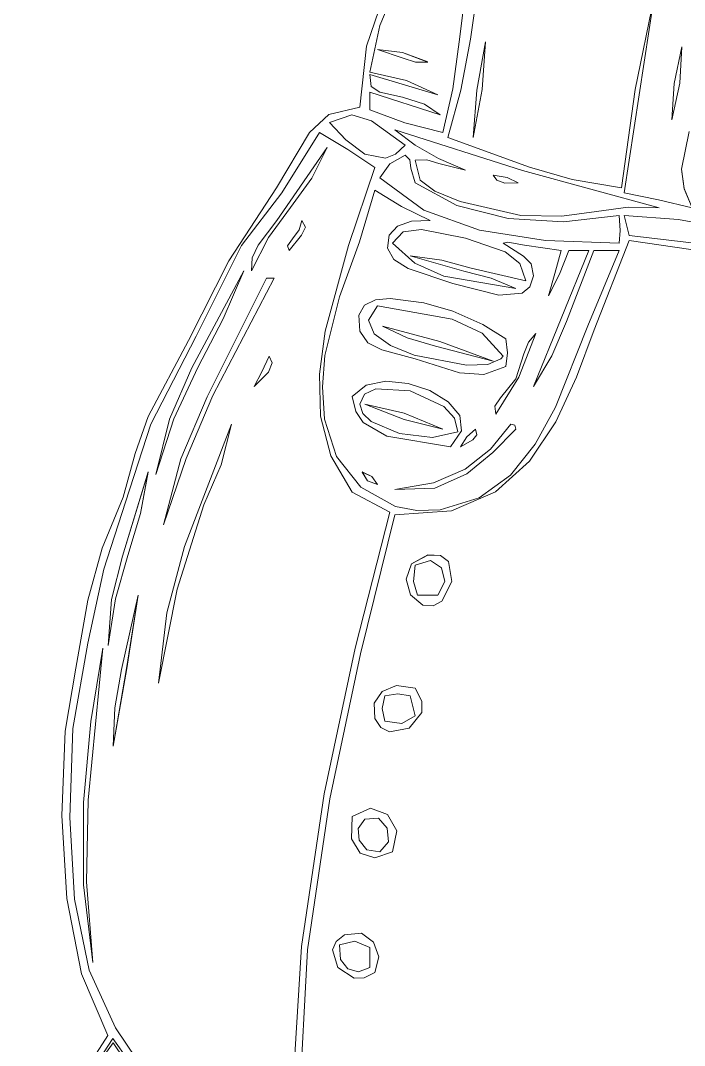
# Model space of a CAD drawing. Header units: inches. Extents: x 9 to 288, y -355 to -66.
# Drawn here: x 9.2 to 68.4, y -261.6 to -170.2 of the extents above; entities that cross this region are included whole.
import ezdxf

# ---------------------------------------------------------------- set-up
doc = ezdxf.new("R2010")
doc.units = ezdxf.units.IN
doc.header["$MEASUREMENT"] = 0
doc.layers.add('Layer 1', color=7, linetype='Continuous')

msp = doc.modelspace()

# ---------------------------------------------------------------- linework, layer by layer
at = {"layer": 'Layer 1', "color": 7, "lineweight": 9}
for points in [[(50.669, -162.411), (49.307, -171.819), (48.475, -176.371), (47.303, -180.585), (54.589, -183.229), (58.381, -184.325), (62.786, -185.073), (63.993, -176.295), (65.703, -168.02), (63.01, -185.521), (66.091, -186.142), (69.068, -186.868), (68.358, -185.153), (68.131, -183.417), (68.804, -180.053)], [(68.804, -180.054), (68.13, -183.418), (68.358, -185.154), (69.068, -186.869), (66.09, -186.144), (63.009, -185.523), (65.702, -168.021), (63.993, -176.297), (62.785, -185.074), (58.38, -184.326), (54.588, -183.231), (47.303, -180.586), (48.474, -176.373), (49.307, -171.82), (50.668, -162.412)], [(40.347, -174.752), (43.629, -175.509), (46.405, -176.771), (40.347, -174.977), (40.482, -176.031), (41.24, -176.56), (43.264, -176.996), (45.21, -177.615), (46.63, -178.566), (40.347, -176.547), (40.347, -178.117), (43.457, -179.27), (46.854, -180.137), (47.748, -176.256), (48.31, -172.044), (49.322, -163.982), (47.385, -163.385), (45.69, -163.721), (44.232, -164.799), (43.008, -166.434), (41.239, -170.613), (40.347, -174.752), (40.347, -174.752)], [(49.323, -163.982), (48.311, -172.044), (47.749, -176.256), (46.854, -180.137), (43.458, -179.27), (40.348, -178.117), (40.348, -176.547), (46.631, -178.566), (45.211, -177.615), (43.265, -176.996), (41.24, -176.56), (40.482, -176.031), (40.348, -174.977), (46.406, -176.771), (43.629, -175.51), (40.348, -174.752), (41.239, -170.613), (43.008, -166.434), (44.233, -164.799), (45.691, -163.721), (47.385, -163.385), (49.323, -163.982), (49.323, -163.982)], [(13.302, -266.428), (17.008, -260.687), (14.661, -255.179), (13.331, -248.466), (12.886, -241.077), (13.194, -233.538), (14.137, -227.92), (15.213, -221.871), (16.494, -217.23), (18.354, -212.67), (19.424, -208.78), (20.598, -205.49), (24.197, -198.705), (27.778, -191.578), (32.041, -185.072), (34.957, -180.147), (36.691, -178.543), (39.446, -177.892), (40.05, -172.45), (41.882, -167.016)], [(45.508, -173.855), (43.274, -173.005), (41.021, -172.732), (43.311, -173.526), (44.433, -173.883), (45.508, -173.855), (45.508, -173.855)], [(41.021, -172.732), (43.274, -173.004), (45.508, -173.854), (44.433, -173.883), (43.311, -173.526), (41.021, -172.732), (41.021, -172.732)], [(50.668, -172.059), (50.362, -176.296), (49.547, -180.585), (49.885, -176.38), (50.668, -172.059), (50.668, -172.059)], [(49.547, -180.586), (50.362, -176.296), (50.668, -172.06), (49.885, -176.38), (49.547, -180.586), (49.547, -180.586)], [(68.17, -172.508), (67.983, -175.743), (67.272, -179.014), (67.465, -175.785), (68.17, -172.508), (68.17, -172.508)], [(67.273, -179.014), (67.983, -175.743), (68.171, -172.508), (67.465, -175.785), (67.273, -179.014), (67.273, -179.014)], [(43.489, -181.259), (42.632, -182.086), (41.737, -182.445), (39.915, -182.077), (38.198, -180.795), (36.757, -179.239), (38.735, -178.572), (40.494, -179.107), (43.489, -181.259), (43.489, -181.259)], [(36.757, -179.239), (38.198, -180.795), (39.915, -182.077), (41.737, -182.445), (42.632, -182.086), (43.489, -181.259), (40.494, -179.107), (38.735, -178.572), (36.757, -179.239), (36.757, -179.239)], [(44.386, -181.259), (46.483, -182.448), (48.874, -183.502), (46.513, -182.896), (45.425, -182.571), (44.386, -182.605), (44.835, -184.4), (46.154, -185.364), (48.389, -186.301), (53.81, -187.54), (57.451, -187.593), (60.552, -187.202), (63.366, -186.812), (66.15, -186.867), (53.944, -183.535), (42.591, -179.911), (44.386, -181.259), (44.386, -181.259)], [(42.592, -179.912), (53.945, -183.536), (66.151, -186.868), (63.367, -186.813), (60.552, -187.203), (57.451, -187.594), (53.81, -187.542), (48.39, -186.302), (46.155, -185.365), (44.835, -184.401), (44.386, -182.606), (45.425, -182.572), (46.513, -182.896), (48.875, -183.503), (46.483, -182.449), (44.386, -181.26), (42.592, -179.912), (42.592, -179.912)], [(24.192, -269.662), (17.686, -260.014), (15.32, -254.872), (14.023, -248.526), (13.603, -241.249), (13.871, -233.314), (15.218, -225.685), (16.634, -219.094), (18.583, -213.119), (20.827, -206.164), (24.866, -198.31), (28.904, -190.233), (32.495, -185.521), (35.861, -180.136), (38.387, -181.649), (40.796, -183.278), (40.796, -183.278)], [(35.86, -180.137), (32.494, -185.522), (28.904, -190.234), (24.865, -198.312), (20.826, -206.165), (18.583, -213.121), (16.633, -219.095), (15.217, -225.686), (13.871, -233.314), (13.603, -241.25), (14.022, -248.527), (15.319, -254.873), (17.685, -260.015), (24.192, -269.663)], [(33.391, -266.746), (34.265, -252.743), (36.281, -239.132), (39.039, -226.146), (42.142, -214.017), (38.776, -212.223), (36.878, -208.985), (35.966, -205.449), (35.853, -201.709), (36.356, -197.861), (38.462, -190.218), (40.796, -183.278), (38.387, -181.649), (35.86, -180.137), (35.86, -180.137)], [(36.533, -181.483), (35.189, -184.214), (33.286, -186.819), (31.324, -189.505), (29.802, -192.477), (29.846, -191.323), (30.404, -190.188), (32.046, -187.99), (36.533, -181.483), (36.533, -181.483)], [(32.046, -187.99), (30.404, -190.188), (29.846, -191.323), (29.802, -192.477), (31.324, -189.505), (33.286, -186.819), (35.189, -184.214), (36.533, -181.483), (32.046, -187.99), (32.046, -187.99)], [(41.245, -184.175), (45.149, -187.058), (50.131, -188.864), (55.999, -189.784), (62.561, -190.009), (62.674, -188.889), (62.561, -187.541), (57.626, -188.107), (52.666, -187.815), (48.11, -186.657), (44.386, -184.624), (44.01, -183.317), (43.903, -182.583), (43.488, -182.156), (42.129, -182.928), (41.245, -184.175), (41.245, -184.175)], [(43.489, -182.156), (43.903, -182.583), (44.01, -183.317), (44.386, -184.624), (48.111, -186.657), (52.666, -187.815), (57.626, -188.107), (62.561, -187.541), (62.675, -188.889), (62.561, -190.009), (55.999, -189.784), (50.132, -188.864), (45.15, -187.058), (41.246, -184.175), (42.129, -182.928), (43.489, -182.156), (43.489, -182.156)], [(40.796, -183.278), (38.462, -190.218), (36.357, -197.86), (35.854, -201.709), (35.966, -205.448), (36.878, -208.984), (38.777, -212.222), (42.143, -214.017), (39.04, -226.146), (36.281, -239.132), (34.265, -252.743), (33.392, -266.745)], [(51.342, -183.952), (52.594, -184.158), (53.585, -184.624), (52.378, -184.653), (51.682, -184.406), (51.342, -183.952), (51.342, -183.952)], [(53.585, -184.624), (52.594, -184.158), (51.342, -183.952), (51.682, -184.406), (52.378, -184.653), (53.585, -184.624), (53.585, -184.624)], [(54.932, -192.926), (54.618, -193.909), (53.931, -194.469), (51.85, -194.654), (47.751, -193.6), (43.754, -192.267), (42.474, -191.459), (41.918, -190.458), (42.074, -189.304), (42.81, -188.488), (44.053, -188.04), (45.732, -187.99), (43.162, -186.747), (40.796, -185.298), (39.416, -189.897), (37.656, -194.791), (36.345, -200.043), (36.116, -202.824), (36.308, -205.717), (37.389, -209.035), (39.535, -211.779), (42.649, -213.511), (44.537, -213.861), (46.63, -213.794), (50.098, -212.726), (52.877, -210.702), (55.099, -207.939), (56.9, -204.656), (59.77, -197.402), (62.561, -190.683), (60.317, -190.683), (57.892, -197.009), (56.568, -200.06), (54.932, -202.8), (59.868, -190.683), (58.073, -190.683), (57.266, -192.793), (56.278, -194.722), (56.851, -192.715), (57.4, -190.683), (54.126, -190.196), (52.662, -189.916), (52.239, -190.01), (54.037, -191.182), (54.719, -191.855), (54.932, -192.926), (54.932, -192.926)], [(52.24, -190.009), (52.663, -189.915), (54.126, -190.195), (57.4, -190.683), (56.852, -192.714), (56.279, -194.721), (57.266, -192.793), (58.074, -190.683), (59.869, -190.683), (54.932, -202.799), (56.568, -200.06), (57.892, -197.008), (60.317, -190.683), (62.561, -190.683), (59.771, -197.402), (56.9, -204.656), (55.1, -207.939), (52.878, -210.702), (50.099, -212.726), (46.631, -213.793), (44.538, -213.86), (42.649, -213.51), (39.536, -211.778), (37.389, -209.034), (36.31, -205.716), (36.116, -202.823), (36.345, -200.043), (37.657, -194.791), (39.416, -189.897), (40.797, -185.298), (43.162, -186.746), (45.733, -187.99), (44.054, -188.039), (42.81, -188.487), (42.074, -189.303), (41.918, -190.458), (42.475, -191.459), (43.754, -192.267), (47.752, -193.599), (51.85, -194.653), (53.931, -194.469), (54.618, -193.908), (54.932, -192.925), (54.719, -191.854), (54.037, -191.182), (52.24, -190.009), (52.24, -190.009)], [(34.289, -187.99), (34.61, -188.576), (34.245, -189.301), (33.168, -190.683), (33.009, -190.258), (33.457, -189.617), (34.04, -188.835), (34.289, -187.99), (34.289, -187.99)], [(33.168, -190.683), (34.245, -189.301), (34.61, -188.576), (34.289, -187.99), (34.04, -188.835), (33.457, -189.617), (33.009, -190.258), (33.168, -190.683), (33.168, -190.683)], [(63.458, -189.336), (71.308, -190.252), (75.231, -190.916), (78.94, -192.028), (81.78, -193.393), (84.674, -194.581), (86.017, -194.747), (87.226, -194.437), (88.249, -193.504), (89.037, -191.804), (86.794, -188.887), (85.947, -191.504), (85.202, -192.451), (84.101, -192.925), (82.584, -192.56), (80.96, -191.579), (77.192, -190.05), (72.712, -188.784), (67.87, -187.906), (63.01, -187.54), (63.458, -189.336), (63.458, -189.336)], [(63.01, -187.541), (67.869, -187.907), (72.712, -188.785), (77.191, -190.051), (80.96, -191.58), (82.583, -192.561), (84.101, -192.926), (85.201, -192.452), (85.947, -191.504), (86.793, -188.888), (89.037, -191.804), (88.248, -193.504), (87.225, -194.437), (86.017, -194.748), (84.673, -194.581), (81.779, -193.394), (78.94, -192.029), (75.231, -190.918), (71.307, -190.253), (63.458, -189.337), (63.01, -187.541), (63.01, -187.541)], [(54.259, -193.375), (49.394, -192.237), (46.757, -191.518), (43.938, -191.131), (48.72, -192.519), (51.175, -193.149), (53.361, -194.048), (46.944, -192.948), (44.348, -191.786), (42.367, -190.009), (43.312, -189.011), (44.95, -188.783), (48.874, -189.56), (52.412, -190.794), (53.716, -191.83), (54.259, -193.375), (54.259, -193.375)], [(48.874, -189.56), (44.95, -188.783), (43.313, -189.011), (42.367, -190.009), (44.349, -191.786), (46.944, -192.948), (53.362, -194.048), (51.176, -193.149), (48.721, -192.519), (43.938, -191.131), (46.758, -191.518), (49.394, -192.237), (54.26, -193.375), (53.716, -191.83), (52.412, -190.794), (48.874, -189.56), (48.874, -189.56)], [(34.065, -266.97), (34.803, -253.046), (36.774, -239.592), (39.524, -226.645), (42.592, -214.242), (47.625, -213.886), (51.552, -212.201), (54.58, -209.467), (56.914, -205.961), (58.762, -201.961), (60.331, -197.747), (63.459, -189.785), (68.955, -190.584), (75.127, -191.58), (79.402, -193.256), (83.464, -195.046), (85.301, -195.441), (86.947, -195.214), (88.358, -194.149), (89.487, -192.029), (91.132, -193.918), (92.075, -196.508), (93.076, -202.574), (93.076, -202.574)], [(89.486, -192.028), (88.358, -194.149), (86.947, -195.213), (85.3, -195.44), (83.463, -195.045), (79.402, -193.256), (75.126, -191.58), (68.955, -190.583), (63.458, -189.785), (60.331, -197.746), (58.762, -201.961), (56.914, -205.961), (54.579, -209.466), (51.552, -212.201), (47.625, -213.885), (42.592, -214.242), (39.523, -226.645), (36.774, -239.591), (34.802, -253.045), (34.065, -266.97)], [(29.129, -192.477), (27.266, -196.764), (25.032, -201.113), (22.882, -205.688), (21.275, -210.652), (22.497, -205.724), (24.49, -201.134), (29.129, -192.477), (29.129, -192.477)], [(21.275, -210.652), (22.882, -205.688), (25.032, -201.113), (27.266, -196.764), (29.129, -192.477), (24.49, -201.134), (22.497, -205.724), (21.275, -210.652), (21.275, -210.652)], [(31.821, -193.15), (31.148, -193.15), (25.838, -203.714), (23.514, -209.266), (21.949, -215.139), (23.988, -209.213), (26.347, -203.607), (31.821, -193.15), (31.821, -193.15)], [(21.949, -215.14), (23.514, -209.266), (25.838, -203.715), (31.148, -193.151), (31.821, -193.151), (26.347, -203.607), (23.988, -209.213), (21.949, -215.14), (21.949, -215.14)], [(52.464, -201.004), (50.513, -201.717), (48.35, -201.567), (44.386, -200.331), (41.419, -199.54), (40.164, -198.91), (39.45, -197.863), (39.356, -196.45), (39.871, -195.551), (40.852, -195.079), (42.158, -194.945), (45.166, -195.349), (47.751, -196.067), (50.411, -197.272), (52.464, -198.535), (52.617, -199.797), (52.464, -201.004), (52.464, -201.004)], [(52.464, -198.535), (50.411, -197.272), (47.751, -196.067), (45.166, -195.349), (42.158, -194.945), (40.853, -195.078), (39.871, -195.551), (39.356, -196.45), (39.45, -197.863), (40.164, -198.91), (41.419, -199.54), (44.386, -200.331), (48.35, -201.567), (50.513, -201.717), (52.464, -201.004), (52.617, -199.797), (52.464, -198.535), (52.464, -198.535)], [(41.021, -195.618), (40.222, -196.898), (40.729, -198.094), (42.198, -199.151), (44.289, -200.009), (48.964, -200.907), (50.864, -200.832), (52.015, -200.331), (52.24, -200.106), (50.376, -198.043), (47.694, -196.798), (41.021, -195.618), (41.021, -195.618)], [(52.24, -200.106), (52.015, -200.331), (50.864, -200.832), (48.964, -200.907), (44.29, -200.009), (42.199, -199.151), (40.729, -198.095), (40.222, -196.898), (41.021, -195.618), (47.694, -196.798), (50.376, -198.043), (52.24, -200.106), (52.24, -200.106)], [(51.342, -200.555), (46.598, -198.793), (41.469, -197.414), (43.673, -198.464), (46.2, -199.19), (51.342, -200.555), (51.342, -200.555)], [(41.469, -197.414), (46.598, -198.792), (51.342, -200.555), (46.2, -199.19), (43.673, -198.463), (41.469, -197.414), (41.469, -197.414)], [(53.361, -202.125), (52.006, -203.805), (51.503, -204.566), (51.566, -205.267), (53.639, -201.954), (55.156, -198.086), (54.48, -198.85), (54.086, -199.876), (53.361, -202.125), (53.361, -202.125)], [(55.157, -198.087), (53.639, -201.954), (51.567, -205.267), (51.504, -204.566), (52.006, -203.806), (53.362, -202.127), (54.086, -199.876), (54.48, -198.851), (55.157, -198.087), (55.157, -198.087)], [(31.372, -200.106), (31.65, -200.703), (31.312, -201.513), (30.026, -202.799), (30.731, -201.484), (31.372, -200.106), (31.372, -200.106)], [(30.026, -202.799), (31.312, -201.513), (31.65, -200.702), (31.372, -200.106), (30.731, -201.484), (30.026, -202.799), (30.026, -202.799)], [(47.528, -208.184), (41.858, -207.234), (39.767, -206.015), (39.106, -205.022), (38.777, -203.696), (40.017, -202.684), (41.769, -202.326), (43.758, -202.521), (45.703, -203.165), (47.33, -204.155), (48.361, -205.39), (48.52, -206.767), (47.528, -208.184), (47.528, -208.184)], [(38.777, -203.696), (39.106, -205.022), (39.767, -206.016), (41.858, -207.234), (47.528, -208.184), (48.52, -206.767), (48.361, -205.39), (47.33, -204.155), (45.703, -203.165), (43.758, -202.521), (41.769, -202.326), (40.017, -202.684), (38.777, -203.696), (38.777, -203.696)], [(39.45, -204.37), (39.714, -205.196), (40.482, -205.923), (42.997, -206.985), (45.927, -207.356), (48.201, -206.838), (47.898, -205.614), (46.95, -204.573), (43.957, -203.194), (40.898, -203.02), (39.869, -203.485), (39.45, -204.37), (39.45, -204.37)], [(48.201, -206.838), (45.927, -207.356), (42.997, -206.985), (40.482, -205.923), (39.714, -205.196), (39.45, -204.37), (39.869, -203.485), (40.898, -203.02), (43.957, -203.194), (46.95, -204.573), (47.898, -205.614), (48.201, -206.838), (48.201, -206.838)], [(46.854, -206.613), (43.398, -205.19), (39.899, -204.369), (43.403, -205.745), (46.854, -206.613), (46.854, -206.613)], [(39.899, -204.37), (43.398, -205.19), (46.854, -206.614), (43.403, -205.746), (39.899, -204.37), (39.899, -204.37)], [(28.007, -206.164), (27.084, -209.793), (25.539, -213.344), (23.171, -220.892), (21.5, -229.275), (22.265, -222.993), (23.84, -217.087), (28.007, -206.164), (28.007, -206.164)], [(21.5, -229.275), (23.171, -220.892), (25.539, -213.344), (27.084, -209.793), (28.007, -206.164), (23.84, -217.087), (22.265, -222.993), (21.5, -229.275), (21.5, -229.275)], [(52.913, -206.164), (53.27, -206.255), (53.361, -206.613), (51.326, -208.68), (48.988, -210.597), (46.144, -211.868), (42.592, -211.998), (46.031, -211.398), (48.835, -210.164), (51.097, -208.388), (52.913, -206.164), (52.913, -206.164)], [(42.592, -211.998), (46.144, -211.868), (48.988, -210.597), (51.326, -208.68), (53.361, -206.613), (53.27, -206.255), (52.913, -206.164), (51.097, -208.388), (48.835, -210.164), (46.031, -211.398), (42.592, -211.998), (42.592, -211.998)], [(49.772, -206.613), (49.882, -207.099), (49.532, -207.553), (48.425, -208.184), (48.999, -207.299), (49.772, -206.613), (49.772, -206.613)], [(48.425, -208.184), (49.532, -207.553), (49.882, -207.099), (49.772, -206.613), (48.999, -207.299), (48.425, -208.184), (48.425, -208.184)], [(17.012, -225.91), (17.681, -221.747), (18.789, -217.87), (19.907, -214.142), (20.603, -210.427), (18.301, -217.943), (17.32, -221.807), (17.012, -225.91), (17.012, -225.91)], [(20.603, -210.428), (19.907, -214.143), (18.79, -217.871), (17.681, -221.748), (17.012, -225.91), (17.32, -221.807), (18.301, -217.943), (20.603, -210.428), (20.603, -210.428)], [(41.021, -211.549), (40.522, -210.814), (39.674, -210.427), (40.135, -211.201), (41.021, -211.549), (41.021, -211.549)], [(39.674, -210.428), (40.522, -210.814), (41.021, -211.55), (40.135, -211.201), (39.674, -210.428), (39.674, -210.428)], [(45.06, -222.32), (45.987, -222.377), (46.761, -221.935), (47.655, -220.2), (47.364, -218.402), (46.656, -217.883), (45.508, -217.831), (44.051, -218.629), (43.582, -219.99), (43.964, -221.394), (45.06, -222.32), (45.06, -222.32)], [(45.508, -217.832), (46.656, -217.883), (47.364, -218.403), (47.655, -220.201), (46.761, -221.936), (45.987, -222.377), (45.06, -222.32), (43.964, -221.394), (43.582, -219.99), (44.051, -218.629), (45.508, -217.832), (45.508, -217.832)], [(44.386, -218.729), (44.231, -220.183), (44.611, -221.422), (46.406, -221.422), (47.028, -220.197), (46.732, -218.988), (45.768, -218.322), (44.386, -218.729), (44.386, -218.729)], [(46.406, -221.422), (44.611, -221.422), (44.231, -220.184), (44.386, -218.73), (45.768, -218.323), (46.732, -218.988), (47.028, -220.197), (46.406, -221.422), (46.406, -221.422)], [(19.705, -221.422), (18.675, -227.965), (17.461, -234.885), (17.617, -231.472), (18.208, -228.059), (19.705, -221.422), (19.705, -221.422)], [(17.461, -234.885), (18.674, -227.965), (19.704, -221.422), (18.208, -228.059), (17.617, -231.472), (17.461, -234.885), (17.461, -234.885)], [(15.667, -254.181), (15.088, -246.999), (15.238, -239.69), (16.564, -226.133), (15.493, -232.671), (14.836, -239.901), (14.819, -247.258), (15.667, -254.181), (15.667, -254.181)], [(16.563, -226.134), (15.237, -239.69), (15.088, -246.999), (15.666, -254.181), (14.819, -247.259), (14.836, -239.901), (15.492, -232.672), (16.563, -226.134), (16.563, -226.134)], [(40.796, -232.416), (41.326, -233.215), (42.105, -233.594), (43.865, -233.285), (44.988, -231.869), (44.971, -230.864), (44.386, -229.724), (42.74, -229.48), (41.456, -229.995), (40.74, -231.048), (40.796, -232.416), (40.796, -232.416)], [(44.386, -229.724), (44.971, -230.863), (44.988, -231.868), (43.865, -233.285), (42.105, -233.594), (41.326, -233.214), (40.796, -232.415), (40.74, -231.047), (41.456, -229.995), (42.74, -229.48), (44.386, -229.724), (44.386, -229.724)], [(41.694, -230.396), (41.456, -231.538), (41.694, -232.64), (43.21, -232.853), (44.386, -232.192), (43.937, -230.396), (42.842, -230.205), (41.694, -230.396), (41.694, -230.396)], [(43.938, -230.396), (44.386, -232.192), (43.21, -232.853), (41.694, -232.64), (41.457, -231.538), (41.694, -230.396), (42.842, -230.205), (43.938, -230.396), (43.938, -230.396)], [(38.777, -241.168), (38.724, -243.16), (39.491, -244.429), (40.8, -244.852), (42.367, -244.309), (42.762, -242.427), (41.921, -240.975), (40.404, -240.405), (38.777, -241.168), (38.777, -241.168)], [(42.367, -244.309), (40.8, -244.852), (39.492, -244.428), (38.724, -243.16), (38.777, -241.168), (40.404, -240.405), (41.921, -240.975), (42.762, -242.427), (42.367, -244.309), (42.367, -244.309)], [(41.245, -244.309), (42.012, -243.413), (41.904, -242.191), (41.131, -241.298), (39.899, -241.391), (39.311, -242.225), (39.402, -243.278), (40.078, -244.117), (41.245, -244.309), (41.245, -244.309)], [(39.899, -241.392), (41.13, -241.298), (41.904, -242.192), (42.012, -243.414), (41.245, -244.309), (40.078, -244.117), (39.402, -243.279), (39.311, -242.225), (39.899, -241.392), (39.899, -241.392)], [(40.796, -255.079), (41.146, -253.685), (40.685, -252.376), (39.607, -251.576), (38.103, -251.713), (37.337, -252.306), (37.028, -253.056), (37.499, -254.616), (38.946, -255.566), (39.856, -255.554), (40.796, -255.079), (40.796, -255.079)], [(38.104, -251.713), (39.607, -251.576), (40.686, -252.376), (41.146, -253.685), (40.797, -255.079), (39.857, -255.554), (38.946, -255.566), (37.5, -254.616), (37.028, -253.056), (37.337, -252.306), (38.104, -251.713), (38.104, -251.713)], [(37.655, -252.611), (37.741, -253.913), (38.381, -254.738), (39.331, -255.005), (40.347, -254.63), (40.347, -252.835), (39.016, -252.276), (37.655, -252.611), (37.655, -252.611)], [(40.347, -252.835), (40.347, -254.629), (39.331, -255.004), (38.381, -254.737), (37.741, -253.912), (37.655, -252.61), (39.016, -252.276), (40.347, -252.835), (40.347, -252.835)], [(30.177, -306.562), (19.507, -299.952), (12.33, -293.719), (10.736, -285.279), (9.213, -275.494), (9.626, -273.31), (9.968, -272.472), (17.429, -260.951), (24.417, -270.772), (23.921, -271.811), (23.567, -274.833), (24.031, -276.98), (24.877, -279.165), (26.116, -281.916), (31.687, -300.33), (30.177, -306.562), (30.177, -306.562)], [(23.964, -271.009), (17.457, -261.361), (15.38, -264.25)]]:
    msp.add_lwpolyline(points, dxfattribs=at)

doc.saveas('drawing.dxf')
